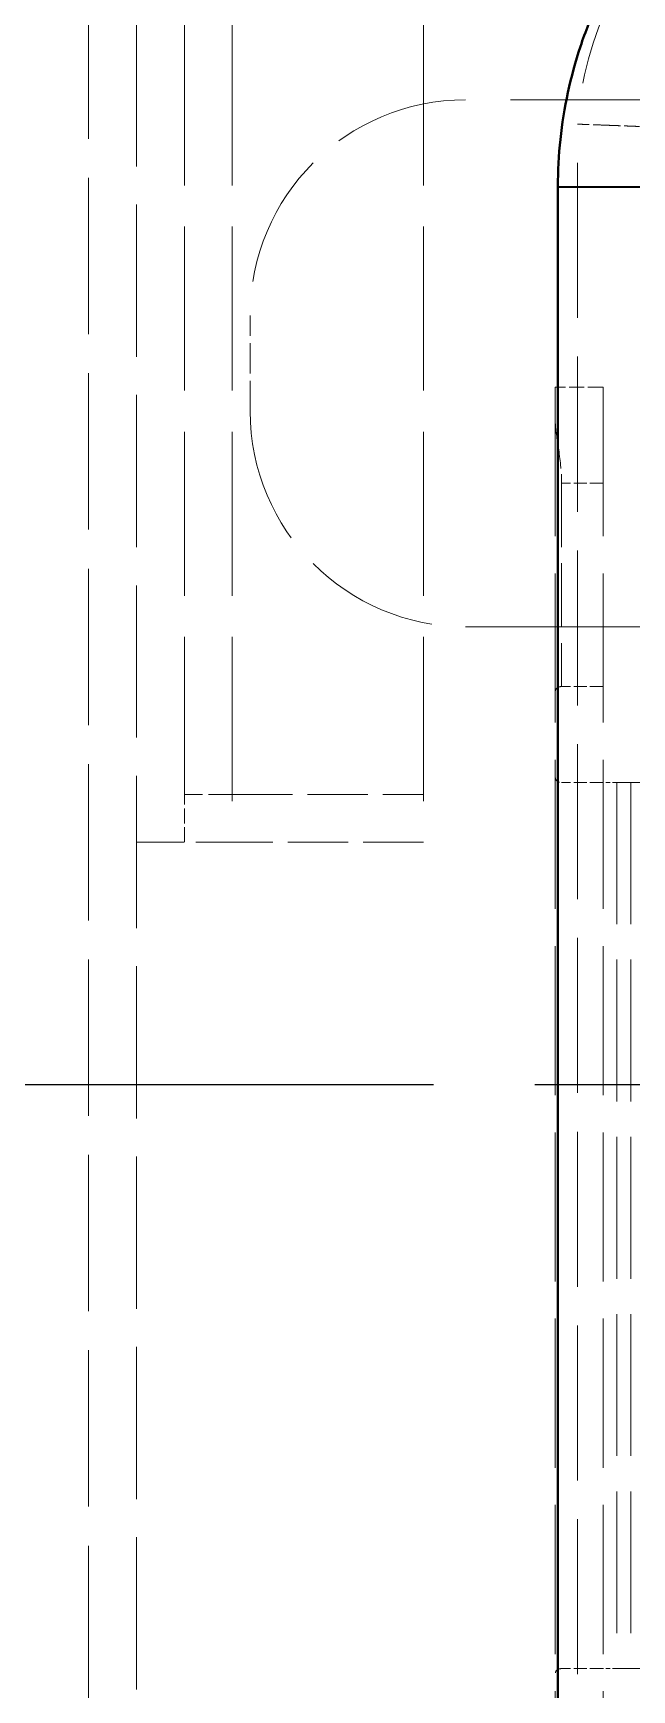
# Model space of a CAD drawing. Header units: millimetres. Extents: x 0 to 2523, y 0 to 1782.
# Drawn here: x 833.3 to 858.3, y 877.6 to 946.8 of the extents above; entities that cross this region are included whole.
import ezdxf

# ---------------------------------------------------------------- set-up
doc = ezdxf.new("R2010")
doc.units = ezdxf.units.MM
doc.header["$LTSCALE"] = 3
for name, pattern in [('CHAIN', [0.3543, 0.2362, -0.0295, 0.0591, -0.0295]), ('DASHED', [0.2067, 0.1654, -0.0413]), ('DOUBLE_DASH_CHAIN', [1.2403, 0.6614, -0.0827, 0.1654, -0.0827, 0.1654, -0.0827])]:
    doc.linetypes.add(name, pattern=pattern)
for name, color, linetype, lineweight in [('가려진 것(ISO)', 2, 'DASHED', 18), ('가려진 좁은 것(ISO)', 2, 'DASHED', 18), ('가시적인 것(ISO)', 3, 'Continuous', 40), ('가시적인 좁은 것(ISO)', 3, 'Continuous', 35), ('단면선(ISO)', 7, 'CHAIN', 25)]:
    doc.layers.add(name, color=color, linetype=linetype, lineweight=lineweight)

# ---------------------------------------------------------------- blocks, each defined once
blk = doc.blocks.new('2dTransSection0')
at = {"layer": '단면선(ISO)', "linetype": 'DOUBLE_DASH_CHAIN', "ltscale": 5.686755}
blk.add_line((250.889, 300.953), (402.686, 300.953), dxfattribs=at)

msp = doc.modelspace()

# ---------------------------------------------------------------- linework, layer by layer
at = {"layer": '가려진 것(ISO)', "ltscale": 13.155773}
msp.add_line((835.5837, 819.9732), (835.5837, 974.9732), dxfattribs=at)
at = {"layer": '가려진 것(ISO)', "ltscale": 12.816269}
msp.add_line((837.5837, 821.9732), (837.5837, 972.9732), dxfattribs=at)
at = {"layer": '가려진 것(ISO)', "ltscale": 13.822656}
for p, q in [((839.5837, 972.9732), (839.5837, 912.9732)), ((849.5837, 972.9732), (849.5837, 912.9732))]:
    msp.add_line(p, q, dxfattribs=at)
at = {"layer": '가려진 것(ISO)', "ltscale": 15.158576}
for p, q in [((879.5332, 943.9732), (851.3337, 943.9732)), ((851.3337, 921.9732), (879.5332, 921.9732))]:
    msp.add_line(p, q, dxfattribs=at)
at = {"layer": '가려진 것(ISO)', "ltscale": 13.045907}
msp.add_line((856.0137, 853.9679), (856.0137, 942.9553), dxfattribs=at)
at = {"layer": '가려진 것(ISO)', "ltscale": 2.539495}
msp.add_line((842.3337, 930.9732), (842.3337, 934.9732), dxfattribs=at)
at = {"layer": '가려진 것(ISO)', "ltscale": 1.269698}
for p, q in [((857.0837, 931.9732), (855.0837, 931.9732)), ((839.5837, 912.9732), (839.5837, 914.9732))]:
    msp.add_line(p, q, dxfattribs=at)
at = {"layer": '가려진 것(ISO)', "ltscale": 12.54278}
for p, q in [((855.0837, 931.9732), (855.0837, 861.9732)), ((857.0837, 931.9732), (857.0837, 861.9732))]:
    msp.add_line(p, q, dxfattribs=at)
at = {"layer": '가려진 것(ISO)', "ltscale": 5.39654}
msp.add_line((855.3517, 927.9732), (855.3517, 919.4732), dxfattribs=at)
at = {"layer": '가려진 것(ISO)', "ltscale": 1.099577}
for p, q in [((857.0837, 919.4732), (855.3517, 919.4732)), ((857.0837, 915.4732), (855.3517, 915.4732)), ((857.0837, 878.4732), (855.3517, 878.4732))]:
    msp.add_line(p, q, dxfattribs=at)
at = {"layer": '가려진 것(ISO)', "ltscale": 0.364987}
for p, q in [((857.6588, 915.4732), (857.0837, 915.4732)), ((857.6588, 878.4732), (857.0837, 878.4732))]:
    msp.add_line(p, q, dxfattribs=at)
at = {"layer": '가려진 것(ISO)', "ltscale": 11.933559}
msp.add_line((857.6588, 915.4732), (857.6588, 878.4732), dxfattribs=at)
at = {"layer": '가려진 것(ISO)', "ltscale": 2.940551}
for p, q in [((860.9088, 915.4732), (857.6588, 915.4732)), ((860.9088, 878.4732), (857.6588, 878.4732))]:
    msp.add_line(p, q, dxfattribs=at)
at = {"layer": '가려진 것(ISO)', "ltscale": 1.994494}
msp.add_line((841.5837, 914.9732), (839.5837, 914.9732), dxfattribs=at)
at = {"layer": '가려진 것(ISO)', "ltscale": 5.079091}
for p, q in [((841.5837, 914.9732), (849.5837, 914.9732)), ((849.5837, 912.9732), (841.5837, 912.9732))]:
    msp.add_line(p, q, dxfattribs=at)
at = {"layer": '가려진 것(ISO)', "ltscale": 3.989087}
msp.add_line((837.5837, 912.9732), (841.5837, 912.9732), dxfattribs=at)
at = {"layer": '가려진 것(ISO)', "ltscale": 13.887634}
msp.add_arc((870.3337, 941.9346), 14.3563, 4.077049, 175.922951, dxfattribs=at)
at = {"layer": '가려진 것(ISO)', "ltscale": 11.399102}
for centre, start, end in [((851.3337, 934.9732), 90, 180), ((851.3337, 930.9732), 180, 270)]:
    msp.add_arc(centre, 9, start, end, dxfattribs=at)
at = {"layer": '가려진 것(ISO)', "ltscale": 1.29681}
msp.add_open_spline([(857.3137, 942.9079), (857.2012, 942.9121), (857.0883, 942.9163), (856.979, 942.9203), (856.8697, 942.9244), (856.764, 942.9282), (856.6655, 942.9318), (856.5671, 942.9354), (856.4759, 942.9387), (856.3954, 942.9416), (856.3148, 942.9445), (856.2448, 942.947), (856.1879, 942.9491), (856.131, 942.9511), (856.0872, 942.9527), (856.0579, 942.9537), (856.0286, 942.9548), (856.0197, 942.9551), (856.0137, 942.9553)], degree=3, knots=[0, 0, 0, 0, 0.1666667, 0.1666667, 0.1666667, 0.3333333, 0.3333333, 0.3333333, 0.5, 0.5, 0.5, 0.6666667, 0.6666667, 0.6666667, 0.8333333, 0.8333333, 0.8333333, 1, 1, 1, 1], dxfattribs=at)
at = {"layer": '가려진 것(ISO)', "ltscale": 1.296848}
msp.add_open_spline([(858.6137, 942.8581), (858.6078, 942.8584), (858.599, 942.8587), (858.5697, 942.8598), (858.5405, 942.861), (858.4969, 942.8627), (858.4401, 942.8649), (858.3834, 942.8671), (858.3136, 942.8699), (858.2332, 942.873), (858.1528, 942.8761), (858.0617, 942.8796), (857.9631, 942.8834), (857.8646, 942.8871), (857.7585, 942.8912), (857.649, 942.8953), (857.5395, 942.8995), (857.4265, 942.9037), (857.3137, 942.9079)], degree=3, knots=[0, 0, 0, 0, 0.1666667, 0.1666667, 0.1666667, 0.3333333, 0.3333333, 0.3333333, 0.5, 0.5, 0.5, 0.6666667, 0.6666667, 0.6666667, 0.8333333, 0.8333333, 0.8333333, 1, 1, 1, 1], dxfattribs=at)
at = {"layer": '가려진 것(ISO)', "ltscale": 1.844594}
msp.add_open_spline([(855.0837, 930.6189), (855.084, 930.2818), (855.1511, 929.8805), (855.2895, 928.9739), (855.3517, 928.4609), (855.3517, 927.9732)], degree=3, knots=[0.33262756, 0.33262756, 0.33262756, 0.33262756, 0.46636399, 0.46636399, 0.61266995, 0.61266995, 0.61266995, 0.61266995], dxfattribs=at)
at = {"layer": '가려진 것(ISO)', "ltscale": 0.694281}
for points, knots in [([(855.3517, 919.4732), (855.3449, 919.4732), (855.3383, 919.4731), (855.2511, 919.4703), (855.1842, 919.4499), (855.1008, 919.3595), (855.0837, 919.289), (855.0837, 919.2052)], [-0.82888396, -0.82888396, -0.82888396, -0.82888396, -0.82489887, -0.82489887, -0.77462472, -0.77462472, -0.72435056, -0.72435056, -0.72435056, -0.72435056]), ([(855.0837, 915.7411), (855.0837, 915.6574), (855.1008, 915.5869), (855.1842, 915.4965), (855.2511, 915.4761), (855.3383, 915.4733), (855.3449, 915.4732), (855.3517, 915.4732)], [-0.30606206, -0.30606206, -0.30606206, -0.30606206, -0.2557879, -0.2557879, -0.20551375, -0.20551375, -0.20152866, -0.20152866, -0.20152866, -0.20152866]), ([(855.3517, 878.4732), (855.2679, 878.4732), (855.1974, 878.4562), (855.107, 878.3727), (855.0866, 878.3059), (855.0838, 878.2186), (855.0838, 878.212), (855.0837, 878.2052)], [-0.30606206, -0.30606206, -0.30606206, -0.30606206, -0.2557879, -0.2557879, -0.20551375, -0.20551375, -0.20152866, -0.20152866, -0.20152866, -0.20152866])]:
    msp.add_open_spline(points, degree=3, knots=knots, dxfattribs=at)
at = {"layer": '가려진 좁은 것(ISO)', "ltscale": 13.822656}
msp.add_line((841.5837, 972.9732), (841.5837, 912.9732), dxfattribs=at)
at = {"layer": '가려진 좁은 것(ISO)', "ltscale": 1.099577}
msp.add_line((857.0837, 927.9732), (855.3517, 927.9732), dxfattribs=at)
at = {"layer": '가려진 좁은 것(ISO)', "ltscale": 11.933559}
msp.add_line((858.2464, 915.4732), (858.2464, 878.4732), dxfattribs=at)
at = {"layer": '가시적인 것(ISO)'}
msp.add_line((855.1963, 940.3379), (855.1963, 852.984), dxfattribs=at)
msp.add_open_spline([(855.1963, 940.3379), (855.1963, 941.6608), (855.3356, 942.9852), (855.7542, 944.9263), (855.9287, 945.5657), (856.3473, 946.8214), (856.5916, 947.4379), (856.8702, 948.0381)], degree=3, knots=[-0.79418282, -0.79418282, -0.79418282, -0.79418282, -0.39706048, -0.39706048, -0.1985164, -0.1985164, -0.000001, -0.000001, -0.000001, -0.000001], dxfattribs=at)
at = {"layer": '가시적인 좁은 것(ISO)'}
msp.add_line((855.1963, 940.3379), (863.4126, 940.3379), dxfattribs=at)

# ---------------------------------------------------------------- block references
at = {"layer": '단면선(ISO)', "xscale": 3, "yscale": 3, "zscale": 3}
msp.add_blockref('2dTransSection0', (0, 0), dxfattribs=at)

doc.saveas('drawing.dxf')
